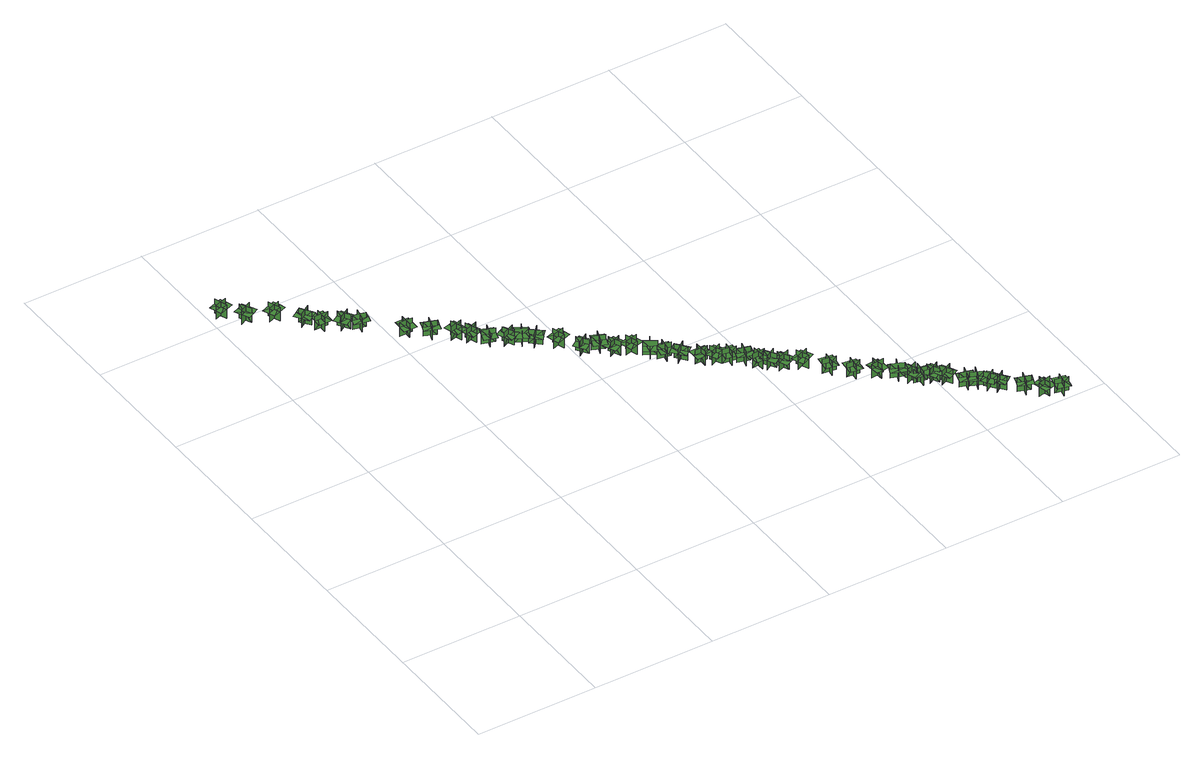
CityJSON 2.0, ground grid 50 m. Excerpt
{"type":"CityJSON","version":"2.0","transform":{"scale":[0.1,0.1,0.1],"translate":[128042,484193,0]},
"CityObjects":{
"tree1":{"type":"SolitaryVegetationObject","geometry":[{"type":"MultiSurface","lod":"1","boundaries":[[[0,1,2]],[[0,2,3]],[[4,5,6]],[[4,6,7]],[[8,9,10]],[[8,10,11]],[[8,11,12]],[[8,12,13]]]}]},
"tree2":{"type":"SolitaryVegetationObject","geometry":[{"type":"MultiSurface","lod":"1","boundaries":[[[14,15,16]],[[14,16,17]],[[18,19,20]],[[18,20,21]],[[22,23,24]],[[22,24,25]],[[22,25,26]],[[22,26,27]]]}]},
"tree3":{"type":"SolitaryVegetationObject","geometry":[{"type":"MultiSurface","lod":"1","boundaries":[[[28,29,30]],[[28,30,31]],[[32,33,34]],[[32,34,35]],[[36,37,38]],[[36,38,39]],[[36,39,40]],[[36,40,41]]]}]},
"tree4":{"type":"SolitaryVegetationObject","geometry":[{"type":"MultiSurface","lod":"1","boundaries":[[[42,43,44]],[[42,44,45]],[[46,47,48]],[[46,48,49]],[[50,51,52]],[[50,52,53]],[[50,53,54]],[[50,54,55]]]}]},
"tree5":{"type":"SolitaryVegetationObject","geometry":[{"type":"MultiSurface","lod":"1","boundaries":[[[56,57,58]],[[56,58,59]],[[60,61,62]],[[60,62,63]],[[64,65,66]],[[64,66,67]],[[64,67,68]],[[64,68,69]]]}]},
"tree6":{"type":"SolitaryVegetationObject","geometry":[{"type":"MultiSurface","lod":"1","boundaries":[[[70,71,72]],[[70,72,73]],[[74,75,76]],[[74,76,77]],[[78,79,80]],[[78,80,81]],[[78,81,82]],[[78,82,83]]]}]},
"tree7":{"type":"SolitaryVegetationObject","geometry":[{"type":"MultiSurface","lod":"1","boundaries":[[[84,85,86]],[[84,86,87]],[[88,89,90]],[[88,90,91]],[[92,93,94]],[[92,94,95]],[[92,95,96]],[[92,96,97]]]}]},
"tree8":{"type":"SolitaryVegetationObject","geometry":[{"type":"MultiSurface","lod":"1","boundaries":[[[98,99,100]],[[98,100,101]],[[102,103,104]],[[102,104,105]],[[106,107,108]],[[106,108,109]],[[106,109,110]],[[106,110,111]]]}]},
"tree9":{"type":"SolitaryVegetationObject","geometry":[{"type":"MultiSurface","lod":"1","boundaries":[[[112,113,114]],[[112,114,115]],[[116,117,118]],[[116,118,119]],[[120,121,122]],[[120,122,123]],[[120,123,124]],[[120,124,125]]]}]},
"tree10":{"type":"SolitaryVegetationObject","geometry":[{"type":"MultiSurface","lod":"1","boundaries":[[[126,127,128]],[[126,128,129]],[[130,131,132]],[[130,132,133]],[[134,135,136]],[[134,136,137]],[[134,137,138]],[[134,138,139]]]}]},
"tree11":{"type":"SolitaryVegetationObject","geometry":[{"type":"MultiSurface","lod":"1","boundaries":[[[140,141,142]],[[140,142,143]],[[144,145,146]],[[144,146,147]],[[148,149,150]],[[148,150,151]],[[148,151,152]],[[148,152,153]]]}]},
"tree12":{"type":"SolitaryVegetationObject","geometry":[{"type":"MultiSurface","lod":"1","boundaries":[[[154,155,156]],[[154,156,157]],[[158,159,160]],[[158,160,161]],[[162,163,164]],[[162,164,165]],[[162,165,166]],[[162,166,167]]]}]},
"tree13":{"type":"SolitaryVegetationObject","geometry":[{"type":"MultiSurface","lod":"1","boundaries":[[[168,169,170]],[[168,170,171]],[[172,173,174]],[[172,174,175]],[[176,177,178]],[[176,178,179]],[[176,179,180]],[[176,180,181]]]}]},
"tree14":{"type":"SolitaryVegetationObject","geometry":[{"type":"MultiSurface","lod":"1","boundaries":[[[182,183,184]],[[182,184,185]],[[186,187,188]],[[186,188,189]],[[190,191,192]],[[190,192,193]],[[190,193,194]],[[190,194,195]]]}]},
"tree15":{"type":"SolitaryVegetationObject","geometry":[{"type":"MultiSurface","lod":"1","boundaries":[[[196,197,198]],[[196,198,199]],[[200,201,202]],[[200,202,203]],[[204,205,206]],[[204,206,207]],[[204,207,208]],[[204,208,209]]]}]},
"tree16":{"type":"SolitaryVegetationObject","geometry":[{"type":"MultiSurface","lod":"1","boundaries":[[[210,211,212]],[[210,212,213]],[[214,215,216]],[[214,216,217]],[[218,219,220]],[[218,220,221]],[[218,221,222]],[[218,222,223]]]}]},
"tree17":{"type":"SolitaryVegetationObject","geometry":[{"type":"MultiSurface","lod":"1","boundaries":[[[224,225,226]],[[224,226,227]],[[228,229,230]],[[228,230,231]],[[232,233,234]],[[232,234,235]],[[232,235,236]],[[232,236,237]]]}]},
"tree18":{"type":"SolitaryVegetationObject","geometry":[{"type":"MultiSurface","lod":"1","boundaries":[[[238,239,240]],[[238,240,241]],[[242,243,244]],[[242,244,245]],[[246,247,248]],[[246,248,249]],[[246,249,250]],[[246,250,251]]]}]},
"tree19":{"type":"SolitaryVegetationObject","geometry":[{"type":"MultiSurface","lod":"1","boundaries":[[[252,253,254]],[[252,254,255]],[[256,257,258]],[[256,258,259]],[[260,261,262]],[[260,262,263]],[[260,263,264]],[[260,264,265]]]}]},
"tree20":{"type":"SolitaryVegetationObject","geometry":[{"type":"MultiSurface","lod":"1","boundaries":[[[266,267,268]],[[266,268,269]],[[270,271,272]],[[270,272,273]],[[274,275,276]],[[274,276,277]],[[274,277,278]],[[274,278,279]]]}]},
"tree21":{"type":"SolitaryVegetationObject","geometry":[{"type":"MultiSurface","lod":"1","boundaries":[[[280,281,282]],[[280,282,283]],[[284,285,286]],[[284,286,287]],[[288,289,290]],[[288,290,291]],[[288,291,292]],[[288,292,293]]]}]},
"tree22":{"type":"SolitaryVegetationObject","geometry":[{"type":"MultiSurface","lod":"1","boundaries":[[[294,295,296]],[[294,296,297]],[[298,299,300]],[[298,300,301]],[[302,303,304]],[[302,304,305]],[[302,305,306]],[[302,306,307]]]}]},
"tree23":{"type":"SolitaryVegetationObject","geometry":[{"type":"MultiSurface","lod":"1","boundaries":[[[308,309,310]],[[308,310,311]],[[312,313,314]],[[312,314,315]],[[316,317,318]],[[316,318,319]],[[316,319,320]],[[316,320,321]]]}]},
"tree24":{"type":"SolitaryVegetationObject","geometry":[{"type":"MultiSurface","lod":"1","boundaries":[[[322,323,324]],[[322,324,325]],[[326,327,328]],[[326,328,329]],[[330,331,332]],[[330,332,333]],[[330,333,334]],[[330,334,335]]]}]},
"tree25":{"type":"SolitaryVegetationObject","geometry":[{"type":"MultiSurface","lod":"1","boundaries":[[[336,337,338]],[[336,338,339]],[[340,341,342]],[[340,342,343]],[[344,345,346]],[[344,346,347]],[[344,347,348]],[[344,348,349]]]}]},
"tree26":{"type":"SolitaryVegetationObject","geometry":[{"type":"MultiSurface","lod":"1","boundaries":[[[350,351,352]],[[350,352,353]],[[354,355,356]],[[354,356,357]],[[358,359,360]],[[358,360,361]],[[358,361,362]],[[358,362,363]]]}]},
"tree27":{"type":"SolitaryVegetationObject","geometry":[{"type":"MultiSurface","lod":"1","boundaries":[[[364,365,366]],[[364,366,367]],[[368,369,370]],[[368,370,371]],[[372,373,374]],[[372,374,375]],[[372,375,376]],[[372,376,377]]]}]},
"tree28":{"type":"SolitaryVegetationObject","geometry":[{"type":"MultiSurface","lod":"1","boundaries":[[[378,379,380]],[[378,380,381]],[[382,383,384]],[[382,384,385]],[[386,387,388]],[[386,388,389]],[[386,389,390]],[[386,390,391]]]}]},
"tree29":{"type":"SolitaryVegetationObject","geometry":[{"type":"MultiSurface","lod":"1","boundaries":[[[392,393,394]],[[392,394,395]],[[396,397,398]],[[396,398,399]],[[400,401,402]],[[400,402,403]],[[400,403,404]],[[400,404,405]]]}]},
"tree30":{"type":"SolitaryVegetationObject","geometry":[{"type":"MultiSurface","lod":"1","boundaries":[[[406,407,408]],[[406,408,409]],[[410,411,412]],[[410,412,413]],[[414,415,416]],[[414,416,417]],[[414,417,418]],[[414,418,419]]]}]},
"tree31":{"type":"SolitaryVegetationObject","geometry":[{"type":"MultiSurface","lod":"1","boundaries":[[[420,421,422]],[[420,422,423]],[[424,425,426]],[[424,426,427]],[[428,429,430]],[[428,430,431]],[[428,431,432]],[[428,432,433]]]}]},
"tree32":{"type":"SolitaryVegetationObject","geometry":[{"type":"MultiSurface","lod":"1","boundaries":[[[434,435,436]],[[434,436,437]],[[438,439,440]],[[438,440,441]],[[442,443,444]],[[442,444,445]],[[442,445,446]],[[442,446,447]]]}]},
"tree33":{"type":"SolitaryVegetationObject","geometry":[{"type":"MultiSurface","lod":"1","boundaries":[[[448,449,450]],[[448,450,451]],[[452,453,454]],[[452,454,455]],[[456,457,458]],[[456,458,459]],[[456,459,460]],[[456,460,461]]]}]},
"tree34":{"type":"SolitaryVegetationObject","geometry":[{"type":"MultiSurface","lod":"1","boundaries":[[[462,463,464]],[[462,464,465]],[[466,467,468]],[[466,468,469]],[[470,471,472]],[[470,472,473]],[[470,473,474]],[[470,474,475]]]}]},
"tree35":{"type":"SolitaryVegetationObject","geometry":[{"type":"MultiSurface","lod":"1","boundaries":[[[476,477,478]],[[476,478,479]],[[480,481,482]],[[480,482,483]],[[484,485,486]],[[484,486,487]],[[484,487,488]],[[484,488,489]]]}]},
"tree36":{"type":"SolitaryVegetationObject","geometry":[{"type":"MultiSurface","lod":"1","boundaries":[[[490,491,492]],[[490,492,493]],[[494,495,496]],[[494,496,497]],[[498,499,500]],[[498,500,501]],[[498,501,502]],[[498,502,503]]]}]},
"tree37":{"type":"SolitaryVegetationObject","geometry":[{"type":"MultiSurface","lod":"1","boundaries":[[[504,505,506]],[[504,506,507]],[[508,509,510]],[[508,510,511]],[[512,513,514]],[[512,514,515]],[[512,515,516]],[[512,516,517]]]}]},
"tree38":{"type":"SolitaryVegetationObject","geometry":[{"type":"MultiSurface","lod":"1","boundaries":[[[518,519,520]],[[518,520,521]],[[522,523,524]],[[522,524,525]],[[526,527,528]],[[526,528,529]],[[526,529,530]],[[526,530,531]]]}]},
"tree39":{"type":"SolitaryVegetationObject","geometry":[{"type":"MultiSurface","lod":"1","boundaries":[[[532,533,534]],[[532,534,535]],[[536,537,538]],[[536,538,539]],[[540,541,542]],[[540,542,543]],[[540,543,544]],[[540,544,545]]]}]},
"tree40":{"type":"SolitaryVegetationObject","geometry":[{"type":"MultiSurface","lod":"1","boundaries":[[[546,547,548]],[[546,548,549]],[[550,551,552]],[[550,552,553]],[[554,555,556]],[[554,556,557]],[[554,557,558]],[[554,558,559]]]}]},
"tree41":{"type":"SolitaryVegetationObject","geometry":[{"type":"MultiSurface","lod":"1","boundaries":[[[560,561,562]],[[560,562,563]],[[564,565,566]],[[564,566,567]],[[568,569,570]],[[568,570,571]],[[568,571,572]],[[568,572,573]]]}]},
"tree42":{"type":"SolitaryVegetationObject","geometry":[{"type":"MultiSurface","lod":"1","boundaries":[[[574,575,576]],[[574,576,577]],[[578,579,580]],[[578,580,581]],[[582,583,584]],[[582,584,585]],[[582,585,586]],[[582,586,587]]]}]},
"tree43":{"type":"SolitaryVegetationObject","geometry":[{"type":"MultiSurface","lod":"1","boundaries":[[[588,589,590]],[[588,590,591]],[[592,593,594]],[[592,594,595]],[[596,597,598]],[[596,598,599]],[[596,599,600]],[[596,600,601]]]}]},
"tree44":{"type":"SolitaryVegetationObject","geometry":[{"type":"MultiSurface","lod":"1","boundaries":[[[602,603,604]],[[602,604,605]],[[606,607,608]],[[606,608,609]],[[610,611,612]],[[610,612,613]],[[610,613,614]],[[610,614,615]]]}]},
"tree45":{"type":"SolitaryVegetationObject","geometry":[{"type":"MultiSurface","lod":"1","boundaries":[[[616,617,618]],[[616,618,619]],[[620,621,622]],[[620,622,623]],[[624,625,626]],[[624,626,627]],[[624,627,628]],[[624,628,629]]]}]},
"tree46":{"type":"SolitaryVegetationObject","geometry":[{"type":"MultiSurface","lod":"1","boundaries":[[[630,631,632]],[[630,632,633]],[[634,635,636]],[[634,636,637]],[[638,639,640]],[[638,640,641]],[[638,641,642]],[[638,642,643]]]}]}
},
"vertices":[
[36,2068,13],[36,2068,75],[54,2017,75],[54,2017,13],[69,2051,13],[69,2051,75],[20,2034,75],[20,2034,13],[76,2054,54],[67,2079,54],[7,2058,54],[16,2033,54],[25,2008,54],[85,2029,54],
[133,1991,7],[133,1991,69],[85,1966,69],[85,1966,7],[121,1956,7],[121,1956,69],[98,2002,69],[98,2002,7],[125,1949,49],[149,1962,49],[119,2019,49],[95,2006,49],[72,1994,49],[101,1937,49],
[186,1947,16],[186,1947,78],[205,1897,78],[205,1897,16],[218,1931,16],[218,1931,78],[170,1913,78],[170,1913,16],[226,1934,58],[216,1959,58],[156,1936,58],[166,1911,58],[175,1886,58],[235,1909,58],
[248,1820,18],[248,1820,80],[293,1850,80],[293,1850,18],[256,1855,18],[256,1855,80],[285,1813,80],[285,1813,18],[251,1862,59],[229,1847,59],[265,1794,59],[287,1809,59],[310,1824,59],[274,1877,59],
[291,1801,2],[291,1801,64],[345,1799,64],[345,1799,2],[318,1825,2],[318,1825,64],[316,1773,64],[316,1773,2],[318,1833,44],[292,1834,44],[289,1770,44],[316,1769,44],[343,1768,44],[345,1832,44],
[391,1719,18],[391,1719,80],[363,1765,80],[363,1765,18],[356,1728,18],[356,1728,80],[400,1755,80],[400,1755,18],[349,1724,60],[363,1701,60],[418,1734,60],[404,1757,60],[390,1780,60],[335,1747,60],
[431,1738,12],[431,1738,74],[420,1686,74],[420,1686,12],[450,1708,12],[450,1708,74],[400,1719,74],[400,1719,12],[458,1706,54],[463,1732,54],[401,1746,54],[395,1719,54],[389,1693,54],[452,1680,54],
[574,1595,9],[574,1595,71],[521,1597,71],[521,1597,9],[547,1571,9],[547,1571,71],[549,1622,71],[549,1622,9],[547,1563,51],[574,1562,51],[576,1626,51],[549,1627,51],[522,1628,51],[520,1564,51],
[628,1568,7],[628,1568,69],[609,1518,69],[609,1518,7],[642,1535,7],[642,1535,69],[594,1553,69],[594,1553,7],[650,1533,49],[659,1558,49],[599,1580,49],[590,1555,49],[580,1530,49],[641,1508,49],
[659,1469,14],[659,1469,76],[710,1484,76],[710,1484,14],[677,1500,14],[677,1500,76],[692,1451,76],[692,1451,14],[675,1508,55],[649,1500,55],[668,1439,55],[693,1447,55],[719,1454,55],[700,1516,55],
[702,1434,8],[702,1434,70],[752,1452,70],[752,1452,8],[718,1467,8],[718,1467,70],[735,1418,70],[735,1418,8],[716,1474,49],[690,1465,49],[711,1405,49],[736,1413,49],[762,1422,49],[741,1483,49],
[792,1381,11],[792,1381,73],[741,1397,73],[741,1397,11],[759,1365,11],[759,1365,73],[775,1414,73],[775,1414,11],[757,1357,53],[782,1349,53],[802,1410,53],[777,1418,53],[751,1427,53],[731,1366,53],
[798,1332,18],[798,1332,80],[846,1355,80],[846,1355,18],[810,1366,18],[810,1366,80],[833,1320,80],[833,1320,18],[807,1373,60],[783,1361,60],[811,1303,60],[835,1315,60],[859,1327,60],[830,1385,60],
[847,1341,10],[847,1341,72],[894,1316,72],[894,1316,10],[882,1351,10],[882,1351,72],[857,1305,72],[857,1305,10],[885,1358,52],[862,1370,52],[832,1314,52],[855,1301,52],[879,1289,52],[909,1345,52],
[892,1279,6],[892,1279,68],[927,1319,68],[927,1319,6],[890,1315,6],[890,1315,68],[929,1281,68],[929,1281,6],[884,1320,48],[867,1300,48],[915,1258,48],[932,1278,48],[950,1298,48],[902,1340,48],
[965,1271,7],[965,1271,69],[981,1220,69],[981,1220,7],[997,1254,7],[997,1254,69],[948,1238,69],[948,1238,7],[1004,1256,49],[996,1281,49],[935,1262,49],[943,1236,49],[951,1211,49],[1012,1230,49],
[1043,1149,2],[1043,1149,64],[1013,1193,64],[1013,1193,2],[1008,1156,2],[1008,1156,64],[1050,1185,64],[1050,1185,2],[1001,1151,44],[1017,1129,44],[1069,1166,44],[1054,1188,44],[1038,1210,44],[986,1173,44],
[1099,1127,17],[1099,1127,79],[1050,1147,79],[1050,1147,17],[1066,1113,17],[1066,1113,79],[1085,1161,79],[1085,1161,17],[1063,1106,59],[1088,1096,59],[1111,1156,59],[1087,1166,59],[1062,1176,59],[1038,1116,59],
[1132,1081,1],[1132,1081,63],[1110,1130,63],[1110,1130,1],[1098,1095,1],[1098,1095,63],[1146,1116,63],[1146,1116,1],[1091,1092,43],[1102,1067,43],[1161,1093,43],[1150,1118,43],[1139,1142,43],[1080,1116,43],
[1162,1093,11],[1162,1093,73],[1177,1042,73],[1177,1042,11],[1194,1075,11],[1194,1075,73],[1144,1061,73],[1144,1061,11],[1201,1077,52],[1194,1103,52],[1132,1085,52],[1140,1059,52],[1147,1034,52],[1209,1051,52],
[1240,1004,9],[1240,1004,71],[1194,1032,71],[1194,1032,9],[1204,997,9],[1204,997,71],[1231,1040,71],[1231,1040,9],[1200,990,50],[1223,976,50],[1257,1030,50],[1234,1044,50],[1211,1058,50],[1177,1004,50],
[1281,976,5],[1281,976,67],[1228,986,67],[1228,986,5],[1251,956,5],[1251,956,67],[1260,1007,67],[1260,1007,5],[1249,949,47],[1275,944,47],[1287,1007,47],[1261,1012,47],[1235,1017,47],[1223,954,47],
[1277,924,6],[1277,924,68],[1319,958,68],[1319,958,6],[1282,960,6],[1282,960,68],[1314,920,68],[1314,920,6],[1276,966,48],[1256,949,48],[1297,899,48],[1317,916,48],[1338,933,48],[1297,983,48],
[1355,867,1],[1355,867,63],[1354,921,63],[1354,921,1],[1330,893,1],[1330,893,63],[1381,894,63],[1381,894,1],[1322,893,43],[1322,866,43],[1386,867,43],[1386,894,43],[1386,920,43],[1321,920,43],
[1385,884,6],[1385,884,68],[1409,836,68],[1409,836,6],[1419,872,6],[1419,872,68],[1373,849,68],[1373,849,6],[1426,876,48],[1414,900,48],[1357,870,48],[1369,847,48],[1381,823,48],[1438,852,48],
[1409,837,7],[1409,837,69],[1462,828,69],[1462,828,7],[1439,857,7],[1439,857,69],[1431,806,69],[1431,806,7],[1440,865,49],[1414,869,49],[1404,806,49],[1430,802,49],[1456,798,49],[1467,861,49],
[1486,829,8],[1486,829,70],[1472,777,70],[1472,777,8],[1504,797,8],[1504,797,70],[1454,811,70],[1454,811,8],[1511,795,50],[1518,821,50],[1457,838,50],[1449,812,50],[1442,786,50],[1504,769,50],
[1487,758,5],[1487,758,67],[1540,762,67],[1540,762,5],[1511,785,5],[1511,785,67],[1515,733,67],[1515,733,5],[1511,793,47],[1484,791,47],[1488,727,47],[1515,729,47],[1542,731,47],[1537,795,47],
[1568,745,6],[1568,745,68],[1523,717,68],[1523,717,6],[1560,710,6],[1560,710,68],[1532,754,68],[1532,754,6],[1564,704,48],[1586,718,48],[1552,772,48],[1529,758,48],[1507,743,48],[1541,689,48],
[1607,711,4],[1607,711,66],[1558,690,66],[1558,690,4],[1593,678,4],[1593,678,66],[1572,725,66],[1572,725,4],[1596,671,45],[1620,681,45],[1595,740,45],[1570,730,45],[1546,719,45],[1571,660,45],
[1630,691,8],[1630,691,70],[1653,642,70],[1653,642,8],[1664,678,8],[1664,678,70],[1617,656,70],[1617,656,8],[1671,681,49],[1659,705,49],[1601,678,49],[1613,654,49],[1624,630,49],[1682,657,49],
[1679,594,6],[1679,594,68],[1732,585,68],[1732,585,6],[1709,614,6],[1709,614,68],[1701,563,68],[1701,563,6],[1710,622,48],[1684,627,48],[1673,563,48],[1700,559,48],[1726,555,48],[1737,618,48],
[1743,532,2],[1743,532,64],[1796,526,64],[1796,526,2],[1772,554,2],[1772,554,64],[1766,503,64],[1766,503,2],[1773,562,44],[1746,565,44],[1739,501,44],[1766,498,44],[1793,495,44],[1799,559,44],
[1865,480,7],[1865,480,69],[1812,474,69],[1812,474,7],[1842,452,7],[1842,452,69],[1836,504,69],[1836,504,7],[1843,444,48],[1869,447,48],[1862,511,48],[1836,508,48],[1809,505,48],[1816,442,48],
[1905,453,6],[1905,453,68],[1884,404,68],[1884,404,6],[1918,419,6],[1918,419,68],[1870,439,68],[1870,439,6],[1925,416,47],[1935,440,47],[1876,466,47],[1866,441,47],[1855,417,47],[1914,391,47],
[1952,400,6],[1952,400,68],[1903,377,68],[1903,377,6],[1938,366,6],[1938,366,68],[1917,413,68],[1917,413,6],[1942,359,47],[1966,370,47],[1939,428,47],[1915,417,47],[1891,406,47],[1917,348,47],
[1956,393,2],[1956,393,64],[1949,340,64],[1949,340,2],[1978,364,2],[1978,364,64],[1926,371,64],[1926,371,2],[1985,363,44],[1989,390,44],[1925,398,44],[1922,371,44],[1918,345,44],[1982,336,44],
[2006,323,5],[2006,323,67],[1980,370,67],[1980,370,5],[1972,334,5],[1972,334,67],[2017,359,67],[2017,359,5],[1965,330,47],[1978,306,47],[2034,338,47],[2021,361,47],[2008,385,47],[1952,353,47],
[2002,299,9],[2002,299,71],[2049,324,71],[2049,324,9],[2013,333,9],[2013,333,71],[2038,287,71],[2038,287,9],[2010,340,51],[1986,328,51],[2016,271,51],[2040,283,51],[2063,296,51],[2033,353,51],
[2082,279,5],[2082,279,67],[2067,228,67],[2067,228,5],[2099,247,5],[2099,247,67],[2049,262,67],[2049,262,5],[2106,245,47],[2114,271,47],[2052,289,47],[2045,263,47],[2037,237,47],[2099,219,47],
[2098,211,5],[2098,211,67],[2117,260,67],[2117,260,5],[2084,244,5],[2084,244,67],[2132,225,67],[2132,225,5],[2077,247,46],[2067,222,46],[2126,199,46],[2136,223,46],[2146,248,46],[2087,272,46],
[2127,220,6],[2127,220,68],[2158,177,68],[2158,177,6],[2162,214,6],[2162,214,68],[2120,184,68],[2120,184,6],[2169,218,47],[2154,240,47],[2101,203,47],[2117,181,47],[2132,159,47],[2184,196,47],
[2147,162,3],[2147,162,65],[2190,194,65],[2190,194,3],[2153,198,3],[2153,198,65],[2184,156,65],[2184,156,3],[2149,204,45],[2127,189,45],[2165,137,45],[2187,152,45],[2208,168,45],[2170,220,45],
[2243,142,5],[2243,142,67],[2226,92,67],[2226,92,5],[2259,109,5],[2259,109,67],[2210,126,67],[2210,126,5],[2266,107,47],[2275,132,47],[2214,153,47],[2206,128,47],[2197,103,47],[2257,82,47],
[2314,74,2],[2314,74,64],[2262,61,64],[2262,61,2],[2295,43,2],[2295,43,64],[2283,93,64],[2283,93,2],[2296,35,44],[2322,42,44],[2308,104,44],[2282,98,44],[2256,92,44],[2270,29,44],
[2316,44,6],[2316,44,68],[2368,31,68],[2368,31,6],[2347,62,6],[2347,62,68],[2336,12,68],[2336,12,6],[2349,70,48],[2323,76,48],[2308,13,48],[2334,7,48],[2361,1,48],[2375,64,48]
]}
